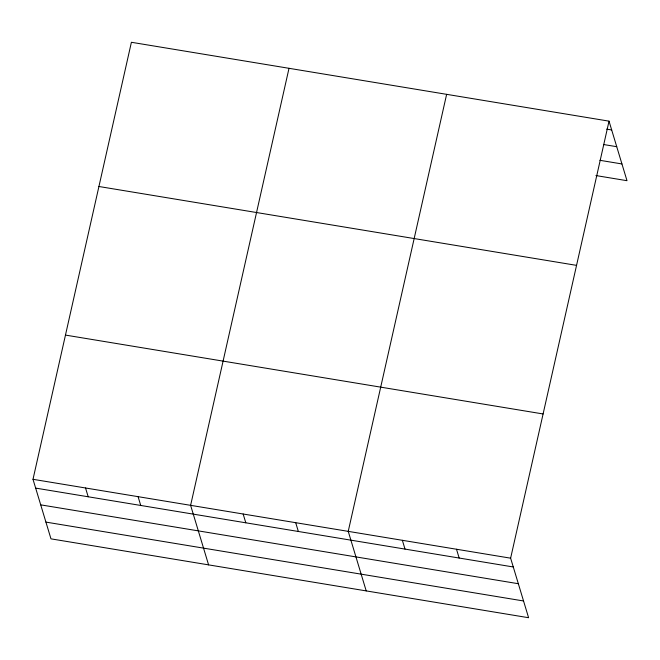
<?xml version="1.0" encoding="UTF-8"?>
<svg xmlns="http://www.w3.org/2000/svg" width="660" height="660" viewBox="0 0 660 660"><rect width="100%" height="100%" fill="white"/><g stroke="black" fill="none" stroke-linecap="round" stroke-linejoin="round"><path stroke-width="0.99" d="M609.023 121.151L510.626 558.178L528.602 617.719L50.977 538.849L33 479.308L131.398 42.281L609.023 121.151L627 180.691L595.922 175.56M289.014 68.31L190.616 505.329L208.593 564.878M446.63 94.339L348.233 531.358L366.209 590.906M606.664 129.121L611.68 129.954M603.702 144.548L616.737 146.693M599.89 160.306L621.943 163.952M98.926 186.499L576.551 265.37M65.472 335.09L543.097 413.96M33 479.308L510.626 558.178M35.656 488.103L513.282 566.973M40.714 504.851L518.339 583.72M45.919 522.101L523.545 600.971M456.497 549.236L459.154 558.038M402.361 540.301L405.017 549.095M295.697 522.687L298.353 531.481M243.152 514.008L245.809 522.811M138.08 496.658L140.737 505.453M85.536 487.979L88.192 496.782"/></g></svg>
